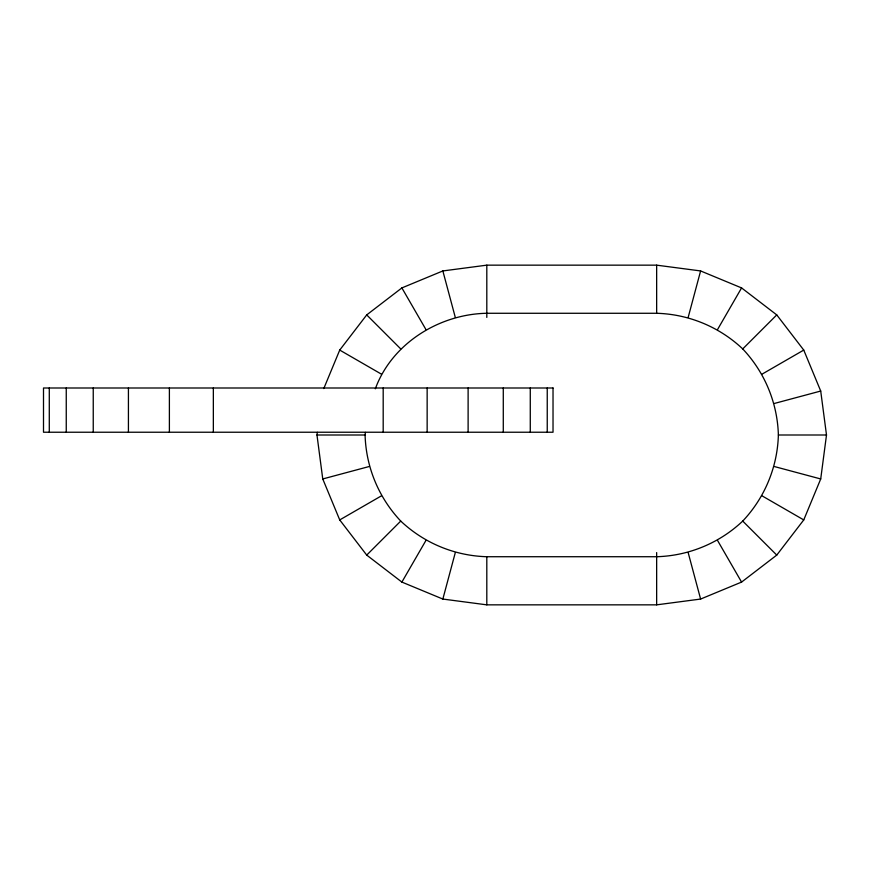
<?xml version="1.0" encoding="UTF-8"?>
<svg xmlns="http://www.w3.org/2000/svg" width="870" height="870" viewBox="0 0 870 870"><rect width="100%" height="100%" fill="white"/><g stroke="black" fill="none" stroke-linecap="round" stroke-linejoin="round"><path stroke-width="1.3" d="M323.781 388.564L339.724 350.077L366.716 314.907L401.886 287.916L442.852 270.94L486.808 265.154L656.654 265.154L700.611 270.94L741.577 287.916L776.758 314.907L803.75 350.077L820.714 391.043L826.5 435L820.714 478.957L803.75 519.923L776.758 555.093L741.577 582.084L700.611 599.06L656.654 604.846L486.808 604.846L442.852 599.06L401.886 582.084L366.716 555.093L339.724 519.923L322.759 478.957L316.974 435L317.322 432.336M375.318 388.814C391.892 343.433 439.274 314.113 486.808 313.276L656.654 313.276C688.768 314.2 719.37 326.87 742.73 348.924C764.784 372.295 777.454 402.886 778.378 435C777.454 467.114 764.784 497.705 742.73 521.076C719.37 543.13 688.768 555.799 656.654 556.724L486.808 556.724C454.695 555.799 424.103 543.13 400.744 521.076C378.689 497.705 366.009 467.114 365.085 435L365.433 432.379M442.852 599.06L455.304 552.58M688.159 317.419L700.611 270.94M401.886 582.084L425.952 540.422M717.522 329.578L741.577 287.916M366.716 555.093L400.744 521.076M742.73 348.924L776.758 314.907M339.724 519.923L381.397 495.867M762.076 374.133L803.75 350.077M322.759 478.957L369.228 466.505M774.235 403.495L820.714 391.043M316.974 435L365.085 435M778.378 435L826.5 435M774.235 466.505L820.714 478.957M762.076 495.867L803.75 519.923M339.724 350.077L381.397 374.133M742.73 521.076L776.758 555.093M366.716 314.907L400.744 348.924M717.522 540.422L741.577 582.084M401.886 287.916L425.952 329.578M688.159 552.58L700.611 599.06M442.852 270.94L455.304 317.419M656.654 265.154L656.654 313.276M656.654 552.58L656.654 604.846M547.241 387.998L547.241 432.227M530.276 387.998L530.276 432.227M503.284 387.998L503.284 432.227M486.808 265.154L486.808 317.419M486.808 556.724L486.808 604.846M468.114 387.998L468.114 432.227M427.148 387.998L427.148 432.227M383.191 387.998L383.191 432.227M213.346 387.998L213.346 432.227M169.389 387.998L169.389 432.227M128.423 387.998L128.423 432.227M93.242 387.998L93.242 432.227M66.251 387.998L66.251 432.227M49.285 387.998L49.285 432.227M553.026 387.998L43.5 387.998L43.5 432.227L553.026 432.227L553.026 387.998"/></g></svg>
